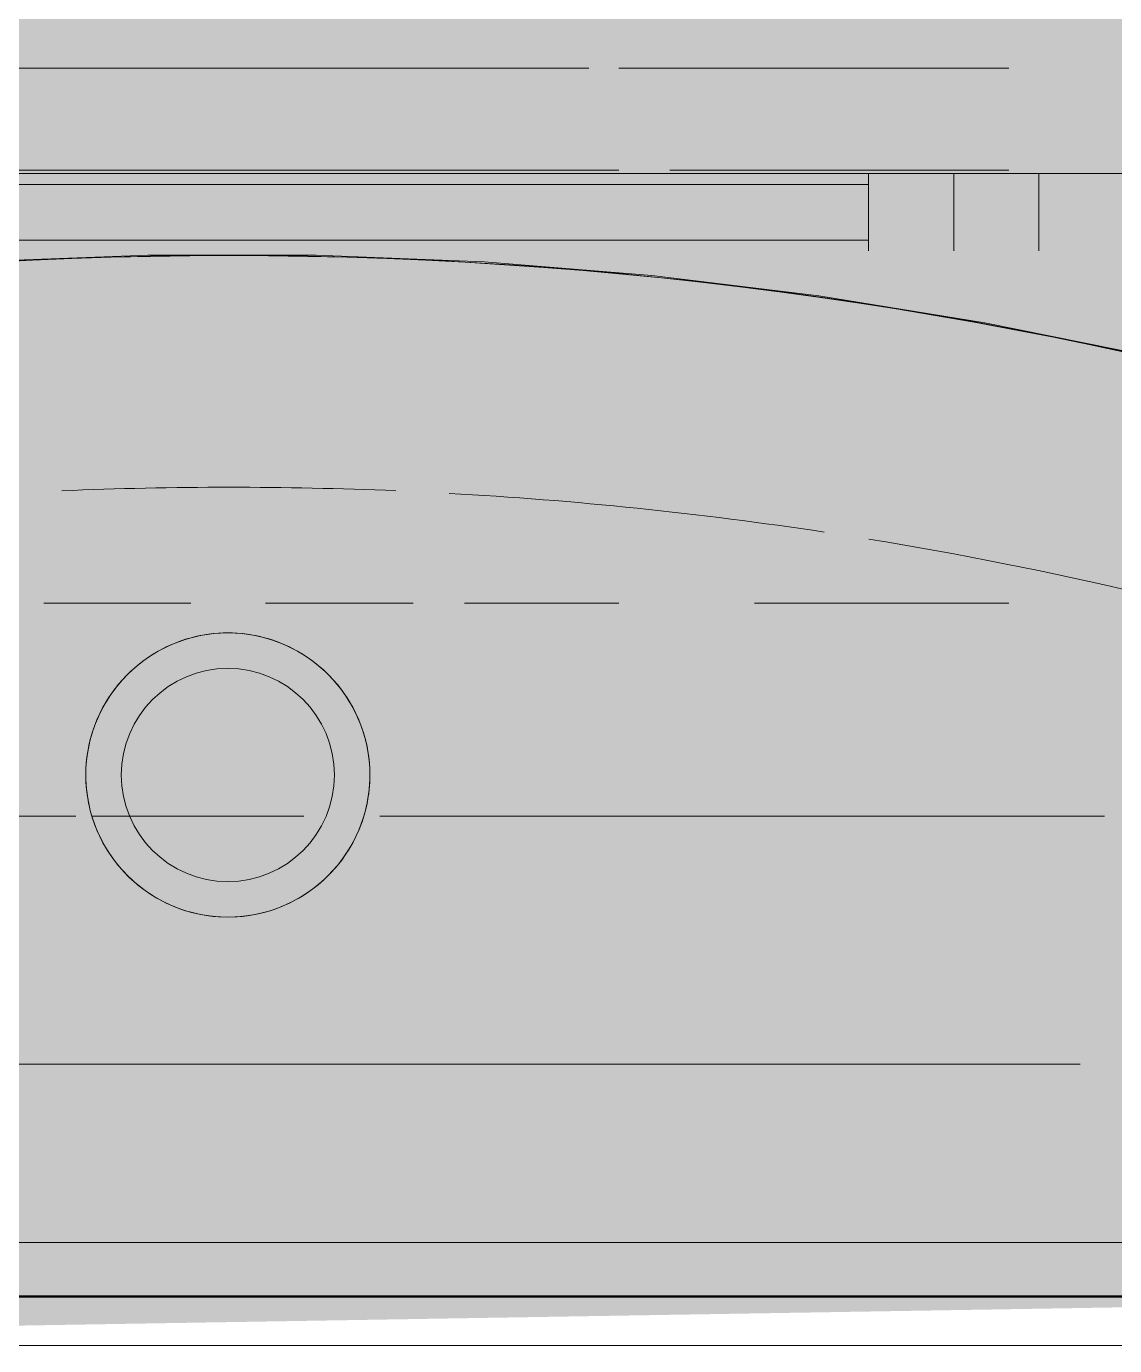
# Model space of a CAD drawing. Header units: metres. Extents: x 5 to 242, y -3 to 162.
# Drawn here: x 181.2275 to 181.3808, y 80.6012 to 80.7869 of the extents above; entities that cross this region are included whole.
import ezdxf

# ---------------------------------------------------------------- set-up
doc = ezdxf.new("R2010")
doc.units = ezdxf.units.M
doc.layers.add('1053_ARQ_BASE_MATADOURO_dwg', color=7, linetype='Continuous', lineweight=5, true_color=0x767676)
doc.layers.add('A-EQUIPAMENTOS', color=7, linetype='Continuous', lineweight=5)
doc.layers.add('P-SANR-FIXT', color=7, linetype='Continuous', lineweight=5)

# ---------------------------------------------------------------- blocks, each defined once
blk = doc.blocks.new('UT_Bacia com caixa acoplada - UT_Bacia com caixa acoplada-3248018-TÉRREO 1_20')
at = {"layer": 'P-SANR-FIXT', "color": 9, "true_color": 0xc0c0c0}
for p, q in [((0.1649999999997719, -0.01229811905160714), (-0.1650000000001877, -0.01229811905153783)), ((-0.1649999999999998, -0.01245945945945865), (0.165, -0.01245945945945865)), ((0.165, -0.01249999999999924), (-0.1649999999999998, -0.01249999999999924)), ((-0.1140000000000006, -0.1704400000000009), (-0.1140000000000006, -0.1595600000000009)), ((-0.1140000000000006, -0.1704400000000009), (-0.1140000000000006, -0.1595600000000009)), ((-0.1140000000000006, -0.1595600000000009), (-0.1140000000000006, -0.1704400000000009)), ((-0.1140000000000006, -0.1595600000000009), (-0.1140000000000006, -0.1704400000000009)), ((-0.1020000000000006, -0.1595600000000009), (-0.1020000000000006, -0.1704400000000009)), ((-0.1020000000000006, -0.1595600000000009), (-0.1020000000000006, -0.1704400000000009)), ((-0.1020000000000006, -0.1704400000000009), (-0.1020000000000006, -0.1595600000000009)), ((-0.1020000000000006, -0.1704400000000009), (-0.1020000000000006, -0.1595600000000009)), ((-0.09000000000000057, -0.1704400000000009), (-0.09000000000000057, -0.1595600000000009)), ((-0.09000000000000057, -0.1704400000000009), (-0.09000000000000057, -0.1595600000000009)), ((0.08999999999973698, -0.1610900000001306), (-0.0900000000001528, -0.1610900000000613)), ((-0.09000000000000057, -0.1689100000000008), (-0.09000000000000057, -0.1610900000000008)), ((-0.09000000000000057, -0.1689100000000008), (-0.09000000000000057, -0.1610900000000008)), ((-0.0900000000001528, -0.168910000000037), (0.08999999999973698, -0.168910000000037)), ((0.1499999999999312, -0.1704735377196816), (-0.1500000000002085, -0.1704735377196123))]:
    blk.add_line(p, q, dxfattribs=at)
at = {"layer": 'P-SANR-FIXT', "color": 254, "true_color": 0xe0e0e0}
for p, q in [((0.1649999999997719, -0.02000242522442441), (-0.1650000000001877, -0.02000242522442441)), ((-0.1083004234528533, -0.02000242522442441), (-0.1239104824911788, -0.02000242522442441))]:
    blk.add_line(p, q, dxfattribs=at)
at = {"layer": 'P-SANR-FIXT', "color": 254, "true_color": 0xd3d3d3}
for p, q in [((0.119918811689012, -0.04509459459459393), (-0.1198088111199559, -0.04509459459459392)), ((0.119918811689012, -0.04509459459459381), (-0.1198088111199559, -0.04509459459459381))]:
    blk.add_line(p, q, dxfattribs=at)
at = {"layer": 'P-SANR-FIXT', "color": 254, "true_color": 0xe9e9e9}
for p, q in [((-0.1198088111199559, -0.04509459459459392), (0.119918811689012, -0.04509459459459393)), ((-0.1198088111199559, -0.04509459459459381), (0.119918811689012, -0.04509459459459381))]:
    blk.add_line(p, q, dxfattribs=at)
at = {"layer": 'P-SANR-FIXT', "color": 254, "true_color": 0xe0e0e0, "flags": 128}
blk.add_lwpolyline([(-0.1644025596614967, -0.0200024252243551), (-0.1593392881397787, -0.02000242522442441), (-0.1539238976989247, -0.02000242522449371), (-0.1481650518084971, -0.02000242522449371), (-0.1420719633935027, -0.02000242522442441), (-0.1356543800954794, -0.02000242522449371), (-0.1289225686787941, -0.02000242522449371), (-0.1218872986055747, -0.02000242522449371), (-0.1213221542360221, -0.02000242522442441)], dxfattribs=at)
at = {"layer": 'P-SANR-FIXT', "color": 9, "true_color": 0xc0c0c0, "flags": 128}
blk.add_lwpolyline([(-0.1753658744911674, -0.1325345878290164), (-0.1526089801759543, -0.139094959661913), (-0.129607944047264, -0.1447400508453244), (-0.1063995628563222, -0.1494608304373936), (-0.08302096506223279, -0.1532497461980049), (-0.05950955143430838, -0.1561007366701151), (-0.03590293521875756, -0.1580092408771847), (-0.01223888196537009, -0.1589722056195879), (0.01144475088794461, -0.1589880903591233), (0.03511007458128479, -0.1580568696837236), (0.05871922964517835, -0.1561800333476513), (0.08223444646754179, -0.1533605838887754), (0.1056181057180125, -0.1496030318247995), (0.1288327985301348, -0.1449133884373125), (0.1518413863472852, -0.1392991561554432), (0.1746070603375298, -0.1327693165533268), (0.175365874490613, -0.1325345878290164)], dxfattribs=at)
at = {"layer": 'P-SANR-FIXT', "color": 9, "true_color": 0xc0c0c0}
for centre, radius, start, end in [((0.0002010592212973183, -0.08579894077870352), 0.01999999999999999, 7.060831392849006e-13, 180.0000000000002), ((0.0002010592212985027, -0.08579894077870355), 0.02000000000000002, 5.088887490341627e-13, 180.0000000000002), ((0.0002010592212973183, -0.08579894077870352), 0.01999999999999999, 60.00000000000009, 120), ((0.0002010592212984383, -0.08579894077870355), 0.01999999999999999, 60.00000000000082, 120.0000000000007), ((0.0002010592212974875, -0.08579894077870359), 0.01499999999999998, 6.933609205590465e-13, 180.0000000000001), ((0.000201059221297494, -0.08579894077870359), 0.01500000000000001, 2.099166089765921e-13, 179.9999999999997), ((0.0002010592212973183, -0.08579894077870352), 0.02000000000000001, 164.9999999999998, 179.9999999999998), ((0.0002010592212984383, -0.08579894077870355), 0.01999999999999999, 165.0000000000007, 180.0000000000006), ((0.0002010592212973183, -0.08579894077870352), 0.02000000000000001, 2.480832651541543e-13, 15.00000000000026), ((0.0002010592212984383, -0.08579894077870355), 0.02000000000000002, 9.144094709207615e-13, 15.00000000000091), ((0.0002010592212973183, -0.08579894077870352), 0.01999999999999999, 180.0000000000002, 5.088887490341627e-14), ((0.0002010592212973183, -0.08579894077870352), 0.02000000000000002, 179.9999999999998, 254.9999999999993), ((0.0002010592212984383, -0.08579894077870355), 0.02000000000000001, 180.000000000001, 255.0000000000008), ((0.0002010592212985027, -0.08579894077870355), 0.02000000000000002, 180.0000000000009, 5.088887490341627e-13), ((0.0002010592212974875, -0.08579894077870359), 0.01499999999999998, 180.0000000000001, 5.088887490341627e-14), ((0.000201059221297494, -0.08579894077870359), 0.015, 179.9999999999997, 359.9999999999992), ((0.0002010592212973183, -0.08579894077870352), 0.02000000000000002, 284.9999999999993, 359.9999999999992), ((0.0002010592212984383, -0.08579894077870355), 0.01999999999999999, 285.0000000000007, 9.796108418907631e-13), ((1.624300693947589e-15, 0.4330317257974887), 0.5919690886741391, 252.7728375652484, 287.2271624347505), ((1.658140291738164e-15, 0.4330317257974888), 0.5919285481335987, 252.7728375652481, 287.2271624347501)]:
    blk.add_arc(centre, radius, start, end, dxfattribs=at)
at = {"layer": 'P-SANR-FIXT', "color": 254, "true_color": 0xe0e0e0}
for centre, radius, start, end in [((0.0002010592212973183, -0.08579894077870352), 0.02000000000000002, 119.9999999999999, 134.9999999999999), ((0.0002010592212984383, -0.08579894077870355), 0.01999999999999999, 120.0000000000007, 135.0000000000007)]:
    blk.add_arc(centre, radius, start, end, dxfattribs=at)
at = {"layer": 'P-SANR-FIXT', "color": 254, "true_color": 0xd3d3d3}
for centre, radius, start, end in [((0.0002010592212973183, -0.08579894077870352), 0.02, 15.00000000000027, 60.00000000000011), ((0.0002010592212984383, -0.08579894077870355), 0.02000000000000002, 15.00000000000093, 60.0000000000009), ((0.0002010592212973183, -0.08579894077870352), 0.02000000000000002, 134.9999999999999, 164.9999999999998), ((0.0002010592212984383, -0.08579894077870355), 0.01999999999999999, 135.0000000000007, 165.0000000000007), ((1.632760593395233e-15, 0.4330317257974887), 0.559333953539004, 252.7728375652484, 260.7355345525012), ((1.632760593395233e-15, 0.4330317257974887), 0.5593339535390041, 252.772837565248, 260.7355345525008), ((0.0002010592212973183, -0.08579894077870352), 0.02, 254.9999999999993, 284.9999999999993), ((0.0002010592212984383, -0.08579894077870355), 0.01999999999999999, 255.0000000000008, 285.0000000000008), ((1.632760593395233e-15, 0.4330317257974887), 0.5593339535390042, 261.3864187826239, 266.827902554527), ((1.632760593395233e-15, 0.4330317257974887), 0.5593339535390042, 261.3864187826236, 266.8279025545266), ((1.632760593395233e-15, 0.4330317257974887), 0.5593339535390043, 267.5980336364774, 272.4137919880869), ((1.632760593395233e-15, 0.4330317257974887), 0.5593339535390043, 267.598033636477, 272.4137919880866)]:
    blk.add_arc(centre, radius, start, end, dxfattribs=at)
at = {"layer": 'P-SANR-FIXT', "color": 254, "true_color": 0xe9e9e9}
for radius, start, end in [(0.5593339535390046, 252.7728375652488, 260.7355345525016), (0.5593339535390046, 252.7728375652484, 260.7355345525012), (0.5593339535390044, 261.3864187826243, 266.8279025545274), (0.5593339535390045, 261.3864187826239, 266.827902554527), (0.5593339535390043, 267.5980336364777, 272.4137919880874), (0.5593339535390043, 267.5980336364774, 272.413791988087)]:
    blk.add_arc((1.632760593395233e-15, 0.4330317257974887), radius, start, end, dxfattribs=at)
blk = doc.blocks.new('1053_ARQ_BASE_MATADOURO_dwg_acoplada-4039633-TÉRREO 1_20')
at = {"layer": 'A-EQUIPAMENTOS', "true_color": 0xe2e2e2}
blk.add_hatch(color=254, dxfattribs=at).paths.add_polyline_path([(0.1997697473783403, -0.005489754939295381), (-0.2002258151509977, -0.01211112847319928), (-0.1998556764758029, -0.4911843953841146), (-0.1659186203679019, -0.5786459932328933), (-0.09605990424893535, -0.641271967843228), (-0.004604764544037244, -0.6649615169411384), (0.04613001941373623, -0.6596930199246954), (0.1092642026565285, -0.631501733791888), (0.1634203573393359, -0.581171146099515), (0.1932022284074108, -0.5155492433229086), (0.1997697471167889, -0.4897107034520739), (0.1997696624108678, -0.01211105753109114)])
at = {"layer": 'A-EQUIPAMENTOS', "color": 254, "true_color": 0xd5d5d5}
for p, q in [((-0.10978127614841, -0.1709100235076092), (-0.06203792478769138, -0.1709100235076092)), ((-0.1097812761449448, -0.1852646749122961), (-0.05486548036282657, -0.1852646749123655))]:
    blk.add_line(p, q, dxfattribs=at)
at = {"layer": 'A-EQUIPAMENTOS', "color": 253, "true_color": 0xaaaaaa, "flags": 128}
blk.add_lwpolyline([(-0.200230252621846, -0.4897107035870771), (-0.200230252621846, -0.1278460692935483), (-0.2043315815946731, -0.127846069293479), (-0.2043315815945345, -0.0950354375114166), (-0.200230252621846, -0.0950354375114166), (-0.2002302526217074, -0.005489754939295381), (-0.1758182758473205, -0.005489754939226077), (-0.1743064813428649, -0.005489754939295381), (-0.1722558168565207, -0.005489754939226077), (-0.1700770061752883, -0.005489754939226077), (-0.1626860492532113, -0.005489754939295381), (-1.386069925501943e-13, -0.005489754939226077), (0.1640531589105893, -0.005489754939226077), (0.1715111766022408, -0.005489754939226077), (0.1977190828918574, -0.005489754939226077), (0.1997697473783403, -0.005489754939295381), (0.1997697473783403, -0.007251202221422682), (0.1997697473782017, -0.009217759092197048), (0.1997697473782017, -0.04729906910542159)], dxfattribs=at)
at = {"layer": 'A-EQUIPAMENTOS', "color": 254, "true_color": 0xd5d5d5, "flags": 128}
for points in [[(-0.05486548290875981, -0.1709100235076092), (-0.02426911381726095, -0.1709100235076092), (-0.0002302526217528794, -0.1709100235076092), (0.02380860857375519, -0.1709100235075399), (0.1097812742812352, -0.1709100235076785)], [(-0.05062469145686628, -0.1852646749122961), (-0.02455666162146445, -0.1852646749122961), (-0.0002302526217528794, -0.1852646749122961), (0.02409615637809729, -0.1852646749122961), (0.1097812742847003, -0.1852646749122268)]]:
    blk.add_lwpolyline(points, dxfattribs=at)
blk = doc.blocks.new('1053_ARQ_BASE_MATADOURO_dwg_A$C51235BF3-4039635-TÉRREO 1_20')
at = {"layer": 'A-EQUIPAMENTOS', "color": 254, "true_color": 0xeaeaea}
blk.add_line((0.3749260429986773, 0.03033174574375153), (0.3883622043530724, 0.03033174574375153), dxfattribs=at)
at = {"layer": 'A-EQUIPAMENTOS', "color": 254, "true_color": 0xe1e1e1}
for p, q in [((0.3883622043530724, 0.03033174574375153), (0.4769293875738739, 0.03033174574375153)), ((0.4876582245079686, 0.03033174574375153), (0.5052573728624574, 0.03033174574375153)), ((0.5197539361988402, 0.03033174574375153), (0.6079247547825283, 0.03033174574375153)), ((0.3883621990393394, 0.0003317482769489289), (0.424189513045926, 0.0003317482769489289)), ((0.4432779814904099, 0.0003317482769489289), (0.4650199314983582, 0.0003317482769489289))]:
    blk.add_line(p, q, dxfattribs=at)
at = {"layer": 'A-EQUIPAMENTOS', "color": 254, "true_color": 0xd5d5d5}
for p, q in [((0.5052573728624574, 0.03033174574375153), (0.517405137272483, 0.03033174574375153)), ((0.4722628019998429, 0.0003317482769489289), (0.4930639135874887, 0.0003317482769489289)), ((0.503563215187115, 0.0003317482769489289), (0.524244541013377, 0.0003317482769489289))]:
    blk.add_line(p, q, dxfattribs=at)
blk = doc.blocks.new('1053_ARQ_BASE_MATADOURO_dwg_arq geral tgov-4039641-TÉRREO 1_20')
for name, p, rotation in [('1053_ARQ_BASE_MATADOURO_dwg_acoplada-4039633-TÉRREO 1_20', (24.64755355706437, -2.590337812900703), 179.9999898619997), ('1053_ARQ_BASE_MATADOURO_dwg_A$C51235BF3-4039635-TÉRREO 1_20', (25.14569705177562, -2.480006044730707), 180)]:
    blk.add_blockref(name, p, dxfattribs=dict(rotation=rotation))
blk = doc.blocks.new('1053_ARQ_BASE_MATADOURO_dwg-3625622-TÉRREO 1_20')
blk.add_blockref('1053_ARQ_BASE_MATADOURO_dwg_arq geral tgov-4039641-TÉRREO 1_20', (130.2097949645677, 83.1860339743535))

msp = doc.modelspace()

# ---------------------------------------------------------------- block references
at = {"layer": '1053_ARQ_BASE_MATADOURO_dwg', "color": 253, "true_color": 0xaaaaaa}
msp.add_blockref('1053_ARQ_BASE_MATADOURO_dwg-3625622-TÉRREO 1_20', (26.39876504313851, 0), dxfattribs=at)
at = {"layer": 'P-SANR-FIXT', "color": 9, "true_color": 0xc0c0c0, "rotation": 179.999989898014}
msp.add_blockref('UT_Bacia com caixa acoplada - UT_Bacia com caixa acoplada-3248018-TÉRREO 1_20', (181.2561135657443, 80.59569628982646), dxfattribs=at)

doc.saveas('drawing.dxf')
